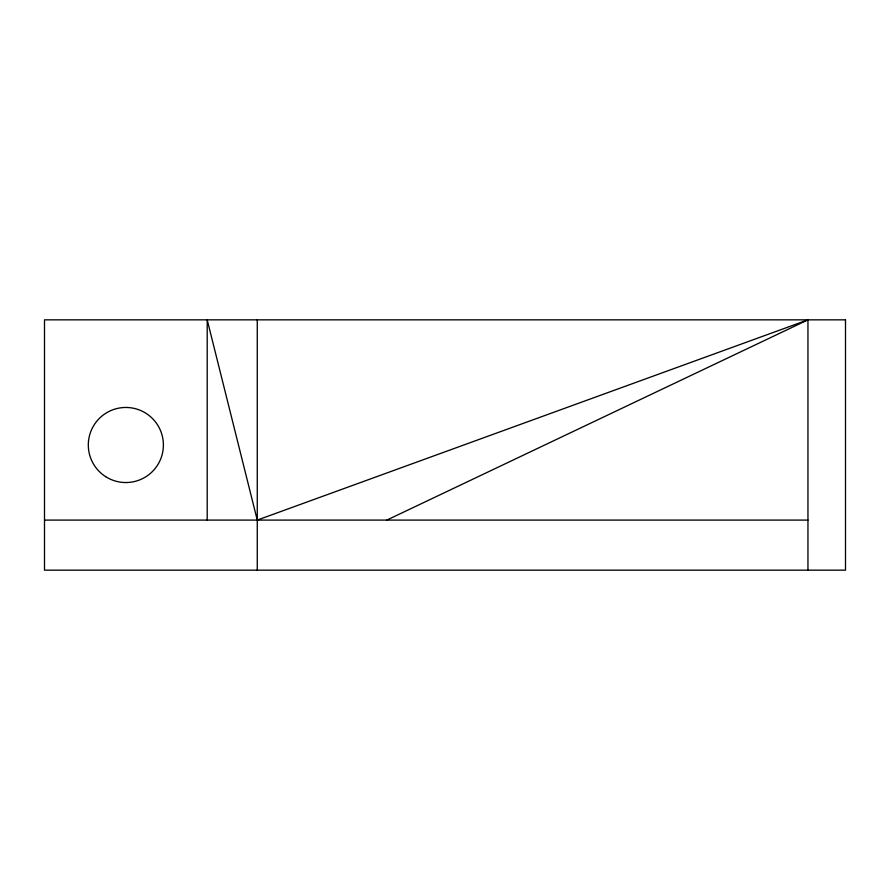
<?xml version="1.0" encoding="UTF-8"?>
<svg xmlns="http://www.w3.org/2000/svg" width="890" height="890" viewBox="0 0 890 890"><rect width="100%" height="100%" fill="white"/><g stroke="black" fill="none" stroke-linecap="round" stroke-linejoin="round"><path stroke-width="1.33" d="M386.839 520.094L807.953 319.844L807.953 570.156M807.953 319.844L257.266 520.094L207.203 319.844L207.203 520.094M44.5 520.094L807.953 520.094M257.266 319.844L257.266 570.156M845.5 319.844L44.5 319.844L44.5 570.156L845.5 570.156L845.5 319.844M105.688 476.673A37.547 37.547 0 0 0 163.359 446.624A37.547 37.547 0 0 0 108.502 411.703A37.547 37.547 0 0 0 105.688 476.673"/></g></svg>
